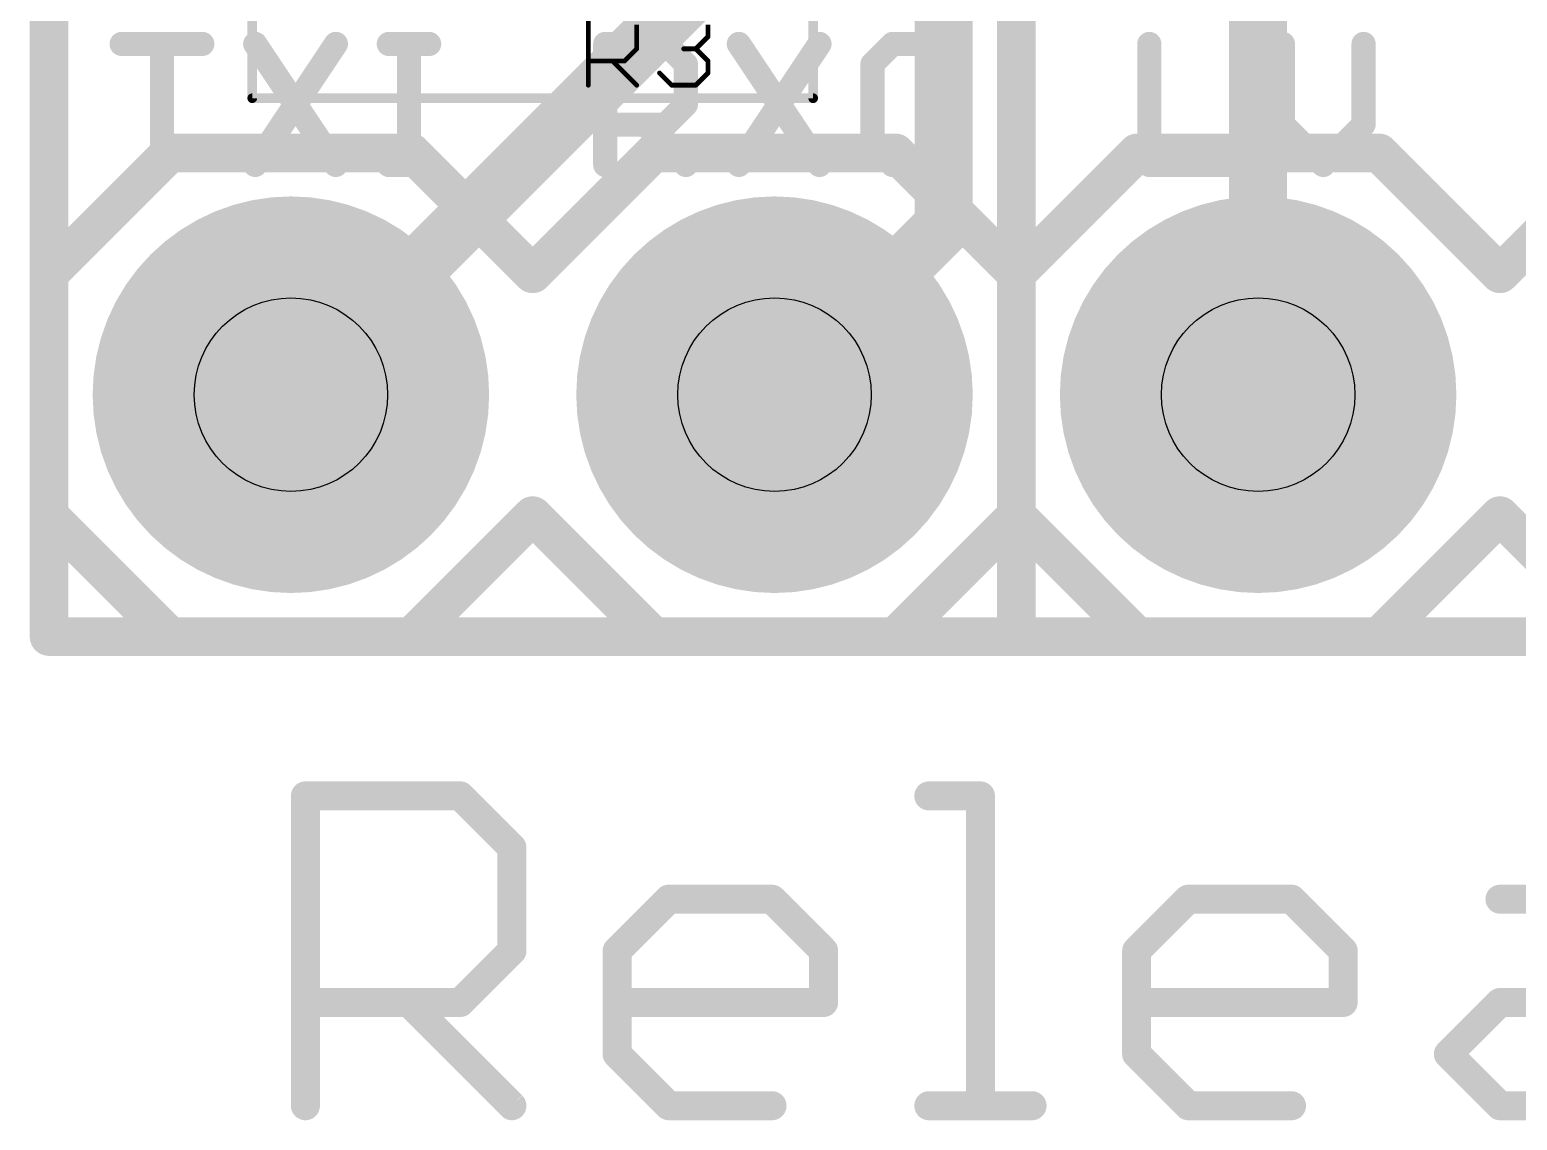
# Model space of a CAD drawing. Extents: x 0 to 108, y -11 to 13.
# Drawn here: x -0.1 to 7.71, y -2.54 to 3.19 of the extents above; entities that cross this region are included whole.
import ezdxf

# ---------------------------------------------------------------- set-up
doc = ezdxf.new("R2010")
doc.units = 0
for name, color, linetype in [('1', 12, 'CONTINUOUS'), ('16', 132, 'CONTINUOUS'), ('17', 110, 'CONTINUOUS'), ('20', 53, 'CONTINUOUS'), ('21', 41, 'CONTINUOUS'), ('22', 40, 'CONTINUOUS'), ('25', 253, 'CONTINUOUS'), ('27', 1, 'CONTINUOUS'), ('29', 253, 'CONTINUOUS'), ('30', 253, 'CONTINUOUS'), ('39', 12, 'CONTINUOUS'), ('44', 253, 'CONTINUOUS'), ('52', 253, 'CONTINUOUS')]:
    doc.layers.add(name, color=color, linetype=linetype)

# ---------------------------------------------------------------- blocks, each defined once
blk = doc.blocks.new('RECT')
blk.add_solid([(-0.5, -0.5), (0.5, -0.5), (-0.5, 0.5), (0.5, 0.5)])
blk = doc.blocks.new('ROUNDP')
at = {"const_width": 0.5}
blk.add_lwpolyline([(0, -0.25, 1), (0, 0.25, 1), (0, -0.25)], format="xyb", dxfattribs=at)

msp = doc.modelspace()

# ---------------------------------------------------------------- linework, layer by layer
at = {"layer": '1', "const_width": 0.3048}
for points in [[(4.699, 2.159), (4.699, 5.207)], [(1.27, 1.27), (3.39, 3.39)], [(3.81, 1.27), (4.699, 2.159)]]:
    msp.add_lwpolyline(points, dxfattribs=at)
at = {"layer": '1', "const_width": 0.1524}
for points in [[(4.7529, 2.1051, 1), (4.6451, 2.2129)], [(4.6228, 2.159, 1), (4.7752, 2.159)], [(1.2161, 1.3239, 1), (1.3239, 1.2161)], [(3.7561, 1.3239, 1), (3.8639, 1.2161)]]:
    msp.add_lwpolyline(points, format="xyb", dxfattribs=at)
at = {"layer": '16', "const_width": 0.3048}
msp.add_lwpolyline([(6.35, 7.366), (6.35, 1.27)], dxfattribs=at)
at = {"layer": '16', "const_width": 0.1524}
msp.add_lwpolyline([(6.2738, 1.27, 1), (6.4262, 1.27)], format="xyb", dxfattribs=at)
at = {"layer": '20', "const_width": 0.2032}
for points in [[(0, 12.7), (0, 0)], [(0, 0), (15.24, 0)]]:
    msp.add_lwpolyline(points, dxfattribs=at)
at = {"layer": '20', "const_width": 0.1016}
for points in [[(0, 0.0508, 1), (0, -0.0508)], [(-0.0508, 0, 1), (0.0508, 0)]]:
    msp.add_lwpolyline(points, format="xyb", dxfattribs=at)
at = {"layer": '21'}
for points, const_width in [([(5.08, 0), (5.08, 3.81)], 0.2032), ([(0.381, 3.112), (0.8047, 3.112)], 0.127), ([(0.5928, 2.4765), (0.5928, 3.112)], 0.127), ([(1.0826, 3.112), (1.5063, 2.4765)], 0.127), ([(1.5063, 3.112), (1.0826, 2.4765)], 0.127), ([(1.7843, 3.112), (1.9961, 3.112)], 0.127), ([(1.8902, 2.4765), (1.8902, 3.112)], 0.127), ([(2.921, 2.4765), (2.921, 3.112)], 0.127), ([(2.921, 3.112), (3.2388, 3.112)], 0.127), ([(3.2388, 3.112), (3.3447, 3.0061)], 0.127), ([(3.6226, 3.112), (4.0463, 2.4765)], 0.127), ([(4.0463, 3.112), (3.6226, 2.4765)], 0.127), ([(4.4302, 3.112), (4.3243, 3.0061)], 0.127), ([(4.642, 3.112), (4.4302, 3.112)], 0.127), ([(4.748, 3.0061), (4.642, 3.112)], 0.127), ([(5.7785, 3.112), (5.7785, 2.4765)], 0.127), ([(6.4801, 3.112), (6.4801, 2.6883)], 0.127), ([(6.9038, 2.6883), (6.9038, 3.112)], 0.127), ([(3.3447, 3.0061), (3.3447, 2.7943)], 0.127), ([(4.3243, 3.0061), (4.3243, 2.5824)], 0.127), ([(4.748, 2.5824), (4.748, 3.0061)], 0.127), ([(3.3447, 2.7943), (3.2388, 2.6883)], 0.127), ([(3.2388, 2.6883), (2.921, 2.6883)], 0.127), ([(3.1328, 2.6883), (3.3447, 2.4765)], 0.127), ([(6.4801, 2.6883), (6.692, 2.4765)], 0.127), ([(6.692, 2.4765), (6.9038, 2.6883)], 0.127), ([(4.3243, 2.5824), (4.4302, 2.4765)], 0.127), ([(4.642, 2.4765), (4.748, 2.5824)], 0.127), ([(1.7843, 2.4765), (1.9961, 2.4765)], 0.127), ([(4.4302, 2.4765), (4.642, 2.4765)], 0.127), ([(5.7785, 2.4765), (6.2022, 2.4765)], 0.127)]:
    msp.add_lwpolyline(points, dxfattribs=dict(at, const_width=const_width))
for points, const_width in [([(0.381, 3.1438, 1), (0.381, 3.0803)], 0.0635), ([(0.6246, 3.112, 1), (0.5611, 3.112)], 0.0635), ([(0.8047, 3.0803, 1), (0.8047, 3.1438)], 0.0635), ([(1.1091, 3.1297, 1), (1.0562, 3.0944)], 0.0635), ([(1.5327, 3.0944, 1), (1.4799, 3.1297)], 0.0635), ([(1.7843, 3.1438, 1), (1.7843, 3.0803)], 0.0635), ([(1.9219, 3.112, 1), (1.8584, 3.112)], 0.0635), ([(1.9961, 3.0803, 1), (1.9961, 3.1438)], 0.0635), ([(2.921, 3.1438, 1), (2.921, 3.0803)], 0.0635), ([(2.9528, 3.112, 1), (2.8893, 3.112)], 0.0635), ([(3.2612, 3.1345, 1), (3.2163, 3.0896)], 0.0635), ([(3.2388, 3.0803, 1), (3.2388, 3.1438)], 0.0635), ([(3.6491, 3.1297, 1), (3.5962, 3.0944)], 0.0635), ([(4.0727, 3.0944, 1), (4.0199, 3.1297)], 0.0635), ([(4.4302, 3.1438, 1), (4.4302, 3.0803)], 0.0635), ([(4.4526, 3.0896, 1), (4.4077, 3.1345)], 0.0635), ([(4.6645, 3.1345, 1), (4.6196, 3.0896)], 0.0635), ([(4.642, 3.0803, 1), (4.642, 3.1438)], 0.0635), ([(5.8102, 3.112, 1), (5.7468, 3.112)], 0.0635), ([(6.5119, 3.112, 1), (6.4484, 3.112)], 0.0635), ([(6.9356, 3.112, 1), (6.8721, 3.112)], 0.0635), ([(3.3764, 3.0061, 1), (3.3129, 3.0061)], 0.0635), ([(3.3222, 2.9837, 1), (3.3671, 3.0286)], 0.0635), ([(4.356, 3.0061, 1), (4.2925, 3.0061)], 0.0635), ([(4.3018, 3.0286, 1), (4.3467, 2.9837)], 0.0635), ([(4.7797, 3.0061, 1), (4.7162, 3.0061)], 0.0635), ([(4.7255, 2.9837, 1), (4.7704, 3.0286)], 0.0635), ([(3.3129, 2.7943, 1), (3.3764, 2.7943)], 0.0635), ([(3.3671, 2.7718, 1), (3.3222, 2.8167)], 0.0635), ([(2.921, 2.7201, 1), (2.921, 2.6566)], 0.0635), ([(3.1553, 2.7108, 1), (3.1104, 2.6659)], 0.0635), ([(3.2163, 2.7108, 1), (3.2612, 2.6659)], 0.0635), ([(3.2388, 2.6566, 1), (3.2388, 2.7201)], 0.0635), ([(6.5026, 2.7108, 1), (6.4577, 2.6659)], 0.0635), ([(6.9263, 2.6659, 1), (6.8814, 2.7108)], 0.0635), ([(6.4484, 2.6883, 1), (6.5119, 2.6883)], 0.0635), ([(6.8721, 2.6883, 1), (6.9356, 2.6883)], 0.0635), ([(4.3467, 2.6049, 1), (4.3018, 2.56)], 0.0635), ([(4.2925, 2.5824, 1), (4.356, 2.5824)], 0.0635), ([(4.7162, 2.5824, 1), (4.7797, 2.5824)], 0.0635), ([(4.7704, 2.56, 1), (4.7255, 2.6049)], 0.0635), ([(0.5611, 2.4765, 1), (0.6246, 2.4765)], 0.0635), ([(1.0562, 2.4941, 1), (1.1091, 2.4589)], 0.0635), ([(1.4799, 2.4589, 1), (1.5327, 2.4941)], 0.0635), ([(1.7843, 2.5083, 1), (1.7843, 2.4447)], 0.0635), ([(1.8584, 2.4765, 1), (1.9219, 2.4765)], 0.0635), ([(1.9961, 2.4447, 1), (1.9961, 2.5083)], 0.0635), ([(2.8893, 2.4765, 1), (2.9528, 2.4765)], 0.0635), ([(3.3222, 2.454, 1), (3.3671, 2.499)], 0.0635), ([(3.5962, 2.4941, 1), (3.6491, 2.4589)], 0.0635), ([(4.0199, 2.4589, 1), (4.0727, 2.4941)], 0.0635), ([(4.4302, 2.5083, 1), (4.4302, 2.4447)], 0.0635), ([(4.4077, 2.454, 1), (4.4526, 2.499)], 0.0635), ([(4.6196, 2.499, 1), (4.6645, 2.454)], 0.0635), ([(4.642, 2.4447, 1), (4.642, 2.5083)], 0.0635), ([(5.7785, 2.5083, 1), (5.7785, 2.4447)], 0.0635), ([(5.7468, 2.4765, 1), (5.8102, 2.4765)], 0.0635), ([(6.2022, 2.4447, 1), (6.2022, 2.5083)], 0.0635), ([(6.6695, 2.499, 1), (6.7144, 2.454)], 0.0635), ([(6.6695, 2.454, 1), (6.7144, 2.499)], 0.0635), ([(5.0292, 0, 1), (5.1308, 0)], 0.1016)]:
    msp.add_lwpolyline(points, format="xyb", dxfattribs=dict(at, const_width=const_width))
at = {"layer": '22', "const_width": 0.2032}
for points in [[(0.635, 2.54), (0, 1.905)], [(1.905, 2.54), (0.635, 2.54)], [(2.54, 1.905), (1.905, 2.54)], [(3.175, 2.54), (2.54, 1.905)], [(4.445, 2.54), (3.175, 2.54)], [(5.08, 1.905), (4.445, 2.54)], [(5.715, 2.54), (5.08, 1.905)], [(6.985, 2.54), (5.715, 2.54)], [(6.985, 2.54), (7.62, 1.905)], [(8.255, 2.54), (7.62, 1.905)], [(0, 1.905), (0, 0.635)], [(0, 0.635), (0.635, 0)], [(1.905, 0), (2.54, 0.635)], [(2.54, 0.635), (3.175, 0)], [(4.445, 0), (5.08, 0.635)], [(5.08, 0.635), (5.715, 0)], [(7.62, 0.635), (6.985, 0)], [(7.62, 0.635), (8.255, 0)], [(0.635, 0), (1.905, 0)], [(3.175, 0), (4.445, 0)], [(5.715, 0), (6.985, 0)]]:
    msp.add_lwpolyline(points, dxfattribs=at)
at = {"layer": '22', "const_width": 0.1016}
for points in [[(0.635, 2.5908, 1), (0.635, 2.4892)], [(0.6709, 2.5041, 1), (0.5991, 2.5759)], [(1.9409, 2.5759, 1), (1.8691, 2.5041)], [(1.905, 2.4892, 1), (1.905, 2.5908)], [(3.175, 2.5908, 1), (3.175, 2.4892)], [(3.2109, 2.5041, 1), (3.1391, 2.5759)], [(4.4809, 2.5759, 1), (4.4091, 2.5041)], [(4.445, 2.4892, 1), (4.445, 2.5908)], [(5.715, 2.5908, 1), (5.715, 2.4892)], [(5.7509, 2.5041, 1), (5.6791, 2.5759)], [(7.0209, 2.5759, 1), (6.9491, 2.5041)], [(6.985, 2.4892, 1), (6.985, 2.5908)], [(0.0508, 1.905, 1), (-0.0508, 1.905)], [(-0.0359, 1.9409, 1), (0.0359, 1.8691)], [(2.5041, 1.9409, 1), (2.5759, 1.8691)], [(2.5041, 1.8691, 1), (2.5759, 1.9409)], [(5.0441, 1.9409, 1), (5.1159, 1.8691)], [(5.0441, 1.8691, 1), (5.1159, 1.9409)], [(7.5841, 1.9409, 1), (7.6559, 1.8691)], [(7.5841, 1.8691, 1), (7.6559, 1.9409)], [(0.0359, 0.6709, 1), (-0.0359, 0.5991)], [(2.5759, 0.6709, 1), (2.5041, 0.5991)], [(2.5759, 0.5991, 1), (2.5041, 0.6709)], [(5.1159, 0.6709, 1), (5.0441, 0.5991)], [(5.1159, 0.5991, 1), (5.0441, 0.6709)], [(7.6559, 0.6709, 1), (7.5841, 0.5991)], [(7.6559, 0.5991, 1), (7.5841, 0.6709)], [(-0.0508, 0.635, 1), (0.0508, 0.635)], [(0.635, 0.0508, 1), (0.635, -0.0508)], [(0.5991, -0.0359, 1), (0.6709, 0.0359)], [(1.8691, 0.0359, 1), (1.9409, -0.0359)], [(1.905, -0.0508, 1), (1.905, 0.0508)], [(3.175, 0.0508, 1), (3.175, -0.0508)], [(3.1391, -0.0359, 1), (3.2109, 0.0359)], [(4.4091, 0.0359, 1), (4.4809, -0.0359)], [(4.445, -0.0508, 1), (4.445, 0.0508)], [(5.715, 0.0508, 1), (5.715, -0.0508)], [(5.6791, -0.0359, 1), (5.7509, 0.0359)], [(6.9491, 0.0359, 1), (7.0209, -0.0359)], [(6.985, -0.0508, 1), (6.985, 0.0508)]]:
    msp.add_lwpolyline(points, format="xyb", dxfattribs=at)
at = {"layer": '25', "const_width": 0.0254}
for points in [[(2.8321, 2.8956), (2.8321, 3.2769)], [(3.0863, 3.2134), (3.0863, 3.0863)], [(3.4605, 3.2134), (3.4605, 3.1498)], [(3.4605, 3.1498), (3.397, 3.0863)], [(3.0863, 3.0863), (3.0228, 3.0227)], [(3.397, 3.0863), (3.3334, 3.0863)], [(3.397, 3.0863), (3.4605, 3.0227)], [(3.0228, 3.0227), (2.8321, 3.0227)], [(2.9592, 3.0227), (3.0863, 2.8956)], [(3.2699, 2.8956), (3.2063, 2.9592)], [(3.4605, 2.9592), (3.397, 2.8956)], [(3.4605, 3.0227), (3.4605, 2.9592)], [(3.397, 2.8956), (3.2699, 2.8956)]]:
    msp.add_lwpolyline(points, dxfattribs=at)
at = {"layer": '25', "const_width": 0.0127}
for points in [[(3.4542, 3.1498, 1), (3.4669, 3.1498)], [(3.465, 3.1453, 1), (3.456, 3.1543)], [(3.08, 3.0863, 1), (3.0927, 3.0863)], [(3.0908, 3.0818, 1), (3.0818, 3.0908)], [(3.3334, 3.0926, 1), (3.3334, 3.0799)], [(3.4015, 3.0908, 1), (3.3925, 3.0818)], [(3.3925, 3.0908, 1), (3.4015, 3.0818)], [(3.397, 3.0799, 1), (3.397, 3.0926)], [(2.8321, 3.0291, 1), (2.8321, 3.0164)], [(2.9637, 3.0272, 1), (2.9547, 3.0182)], [(3.0183, 3.0272, 1), (3.0273, 3.0182)], [(3.0228, 3.0164, 1), (3.0228, 3.0291)], [(3.2108, 2.9636, 1), (3.2018, 2.9547)], [(3.4669, 3.0227, 1), (3.4542, 3.0227)], [(3.465, 2.9547, 1), (3.456, 2.9636)], [(3.456, 3.0182, 1), (3.465, 3.0272)], [(2.8258, 2.8956, 1), (2.8384, 2.8956)], [(3.0818, 2.8911, 1), (3.0908, 2.9001)], [(3.2699, 2.9019, 1), (3.2699, 2.8893)], [(3.2654, 2.8911, 1), (3.2743, 2.9001)], [(3.3925, 2.9001, 1), (3.4015, 2.8911)], [(3.397, 2.8893, 1), (3.397, 2.9019)], [(3.4542, 2.9592, 1), (3.4669, 2.9592)]]:
    msp.add_lwpolyline(points, format="xyb", dxfattribs=at)
at = {"layer": '27', "const_width": 0.1524}
for points in [[(1.3462, -2.4638), (1.3462, -0.8368)], [(1.3462, -0.8368), (2.1597, -0.8368)], [(2.1597, -0.8368), (2.4309, -1.108)], [(4.6205, -0.8368), (4.8917, -0.8368)], [(4.8917, -0.8368), (4.8917, -2.4638)], [(2.4309, -1.108), (2.4309, -1.6503)], [(2.9834, -1.6503), (3.2545, -1.3791)], [(3.2545, -1.3791), (3.7969, -1.3791)], [(3.7969, -1.3791), (4.068, -1.6503)], [(5.7119, -1.6503), (5.9831, -1.3791)], [(5.9831, -1.3791), (6.5254, -1.3791)], [(6.5254, -1.3791), (6.7966, -1.6503)], [(7.6203, -1.3791), (8.1626, -1.3791)], [(2.4309, -1.6503), (2.1597, -1.9215)], [(2.9834, -2.1926), (2.9834, -1.6503)], [(4.068, -1.6503), (4.068, -1.9215)], [(5.7119, -2.1926), (5.7119, -1.6503)], [(6.7966, -1.6503), (6.7966, -1.9215)], [(2.1597, -1.9215), (1.3462, -1.9215)], [(1.8885, -1.9215), (2.4309, -2.4638)], [(4.068, -1.9215), (2.9834, -1.9215)], [(6.7966, -1.9215), (5.7119, -1.9215)], [(7.3491, -2.1926), (7.6203, -1.9215)], [(7.6203, -1.9215), (8.4338, -1.9215)], [(3.2545, -2.4638), (2.9834, -2.1926)], [(5.9831, -2.4638), (5.7119, -2.1926)], [(7.6203, -2.4638), (7.3491, -2.1926)], [(3.7969, -2.4638), (3.2545, -2.4638)], [(4.6205, -2.4638), (5.1628, -2.4638)], [(6.5254, -2.4638), (5.9831, -2.4638)], [(8.4338, -2.4638), (7.6203, -2.4638)]]:
    msp.add_lwpolyline(points, dxfattribs=at)
at = {"layer": '27', "const_width": 0.0762}
for points in [[(1.3843, -0.8368, 1), (1.3081, -0.8368)], [(1.3462, -0.7987, 1), (1.3462, -0.8749)], [(2.1866, -0.8099, 1), (2.1328, -0.8638)], [(2.1597, -0.8749, 1), (2.1597, -0.7987)], [(4.6205, -0.7987, 1), (4.6205, -0.8749)], [(4.9298, -0.8368, 1), (4.8536, -0.8368)], [(4.8917, -0.8749, 1), (4.8917, -0.7987)], [(2.469, -1.108, 1), (2.3928, -1.108)], [(2.4039, -1.1349, 1), (2.4578, -1.081)], [(3.2545, -1.341, 1), (3.2545, -1.4172)], [(3.2815, -1.4061, 1), (3.2276, -1.3522)], [(3.8238, -1.3522, 1), (3.7699, -1.4061)], [(3.7969, -1.4172, 1), (3.7969, -1.341)], [(5.9831, -1.341, 1), (5.9831, -1.4172)], [(6.0101, -1.4061, 1), (5.9562, -1.3522)], [(6.5524, -1.3522, 1), (6.4985, -1.4061)], [(6.5254, -1.4172, 1), (6.5254, -1.341)], [(7.6203, -1.341, 1), (7.6203, -1.4172)], [(2.3928, -1.6503, 1), (2.469, -1.6503)], [(2.4578, -1.6772, 1), (2.4039, -1.6234)], [(3.0215, -1.6503, 1), (2.9453, -1.6503)], [(2.9564, -1.6234, 1), (3.0103, -1.6772)], [(4.1061, -1.6503, 1), (4.0299, -1.6503)], [(4.0411, -1.6772, 1), (4.095, -1.6234)], [(5.75, -1.6503, 1), (5.6738, -1.6503)], [(5.685, -1.6234, 1), (5.7389, -1.6772)], [(6.8347, -1.6503, 1), (6.7585, -1.6503)], [(6.7697, -1.6772, 1), (6.8236, -1.6234)], [(1.3462, -1.8834, 1), (1.3462, -1.9596)], [(1.9155, -1.8945, 1), (1.8616, -1.9484)], [(2.1328, -1.8945, 1), (2.1866, -1.9484)], [(2.1597, -1.9596, 1), (2.1597, -1.8834)], [(2.9834, -1.8834, 1), (2.9834, -1.9596)], [(4.068, -1.9596, 1), (4.068, -1.8834)], [(5.7119, -1.8834, 1), (5.7119, -1.9596)], [(6.7966, -1.9596, 1), (6.7966, -1.8834)], [(7.6203, -1.8834, 1), (7.6203, -1.9596)], [(7.6472, -1.9484, 1), (7.5933, -1.8945)], [(4.0299, -1.9215, 1), (4.1061, -1.9215)], [(6.7585, -1.9215, 1), (6.8347, -1.9215)], [(3.0103, -2.1657, 1), (2.9564, -2.2196)], [(2.9453, -2.1926, 1), (3.0215, -2.1926)], [(5.7389, -2.1657, 1), (5.685, -2.2196)], [(5.6738, -2.1926, 1), (5.75, -2.1926)], [(7.376, -2.1657, 1), (7.3222, -2.2196)], [(7.3222, -2.1657, 1), (7.376, -2.2196)], [(2.4039, -2.4907, 1), (2.4578, -2.4369)], [(3.2545, -2.4257, 1), (3.2545, -2.5019)], [(3.2276, -2.4907, 1), (3.2815, -2.4369)], [(3.7969, -2.5019, 1), (3.7969, -2.4257)], [(4.6205, -2.4257, 1), (4.6205, -2.5019)], [(5.1628, -2.5019, 1), (5.1628, -2.4257)], [(5.9831, -2.4257, 1), (5.9831, -2.5019)], [(5.9562, -2.4907, 1), (6.0101, -2.4369)], [(6.5254, -2.5019, 1), (6.5254, -2.4257)], [(7.6203, -2.4257, 1), (7.6203, -2.5019)], [(7.5933, -2.4907, 1), (7.6472, -2.4369)], [(1.3081, -2.4638, 1), (1.3843, -2.4638)], [(4.8536, -2.4638, 1), (4.9298, -2.4638)]]:
    msp.add_lwpolyline(points, format="xyb", dxfattribs=at)
at = {"layer": '39', "const_width": 0.0508}
for points in [[(1.067, 2.827), (1.067, 4.793)], [(4.013, 4.793), (4.013, 2.827)], [(4.013, 2.827), (1.067, 2.827)]]:
    msp.add_lwpolyline(points, dxfattribs=at)
at = {"layer": '39', "const_width": 0.0254}
for points in [[(1.067, 2.8397, 1), (1.067, 2.8143)], [(1.0543, 2.827, 1), (1.0797, 2.827)], [(4.0003, 2.827, 1), (4.0257, 2.827)], [(4.013, 2.8143, 1), (4.013, 2.8397)]]:
    msp.add_lwpolyline(points, format="xyb", dxfattribs=at)
at = {"layer": '44'}
for centre in [(1.27, 1.27), (3.81, 1.27), (6.35, 1.27)]:
    msp.add_circle(centre, 0.508, dxfattribs=at)

# ---------------------------------------------------------------- block references
at = {"layer": '17', "xscale": 1.8796, "yscale": 1.8796, "rotation": 90}
for p in [(1.27, 1.27), (1.27, 1.27), (3.81, 1.27), (3.81, 1.27), (6.35, 1.27), (6.35, 1.27)]:
    msp.add_blockref('ROUNDP', p, dxfattribs=at)
at = {"layer": '29', "xscale": 2.0828, "yscale": 2.0828, "rotation": 90}
for p in [(1.27, 1.27), (3.81, 1.27), (6.35, 1.27)]:
    msp.add_blockref('ROUNDP', p, dxfattribs=at)
at = {"layer": '30', "xscale": 2.0828, "yscale": 2.0828, "rotation": 90}
for p in [(1.27, 1.27), (3.81, 1.27), (6.35, 1.27)]:
    msp.add_blockref('ROUNDP', p, dxfattribs=at)
at = {"layer": '52', "xscale": 0.508, "yscale": 0.508, "rotation": 180}
for p in [(1.27, 1.27), (3.81, 1.27), (6.35, 1.27)]:
    msp.add_blockref('RECT', p, dxfattribs=at)

doc.saveas('drawing.dxf')
